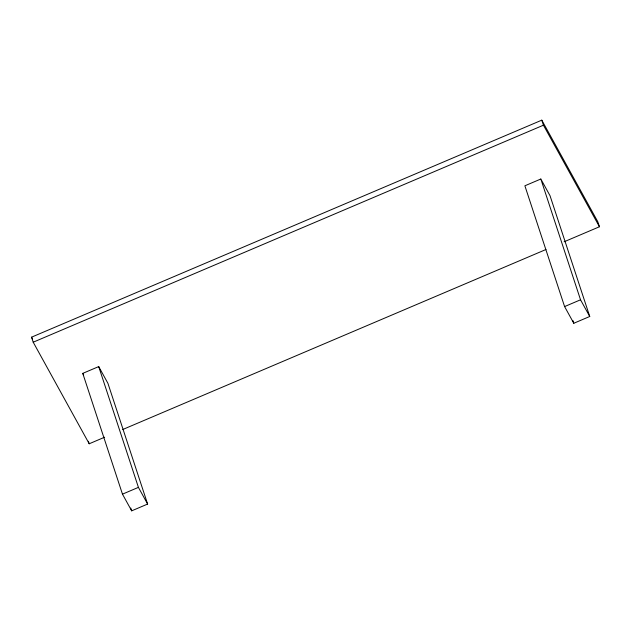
<?xml version="1.0" encoding="UTF-8"?>
<svg xmlns="http://www.w3.org/2000/svg" width="631" height="631" viewBox="0 0 631 631"><rect width="100%" height="100%" fill="white"/><g stroke="black" fill="none" stroke-linecap="round" stroke-linejoin="round"><path stroke-width="0.95" d="M104.612 437.22L89.208 443.774L33.206 342.207L31.55 337.175L541.792 120.158L597.794 221.718L599.45 226.758L564.106 241.783M33.206 342.207L543.449 125.19L599.45 226.758M82.764 373.371L98.704 366.595L107.909 383.285L147.622 504.059L131.674 510.842L122.469 494.152L82.764 373.371L83.678 375.043M540.83 179.015L524.882 185.798L564.595 306.579L573.792 323.269L589.74 316.486L550.027 195.705L540.83 179.015L580.536 299.796L589.74 316.486M122.737 429.514L545.981 249.497M122.469 494.152L138.418 487.369L147.622 504.059M564.595 306.579L580.536 299.796M31.55 337.175L32.496 338.894M541.792 120.158L543.449 125.19M572.869 320.461L573.792 323.269M98.704 366.595L138.418 487.369M130.751 508.034L131.674 510.842M88.379 441.258L89.208 443.774"/></g></svg>
